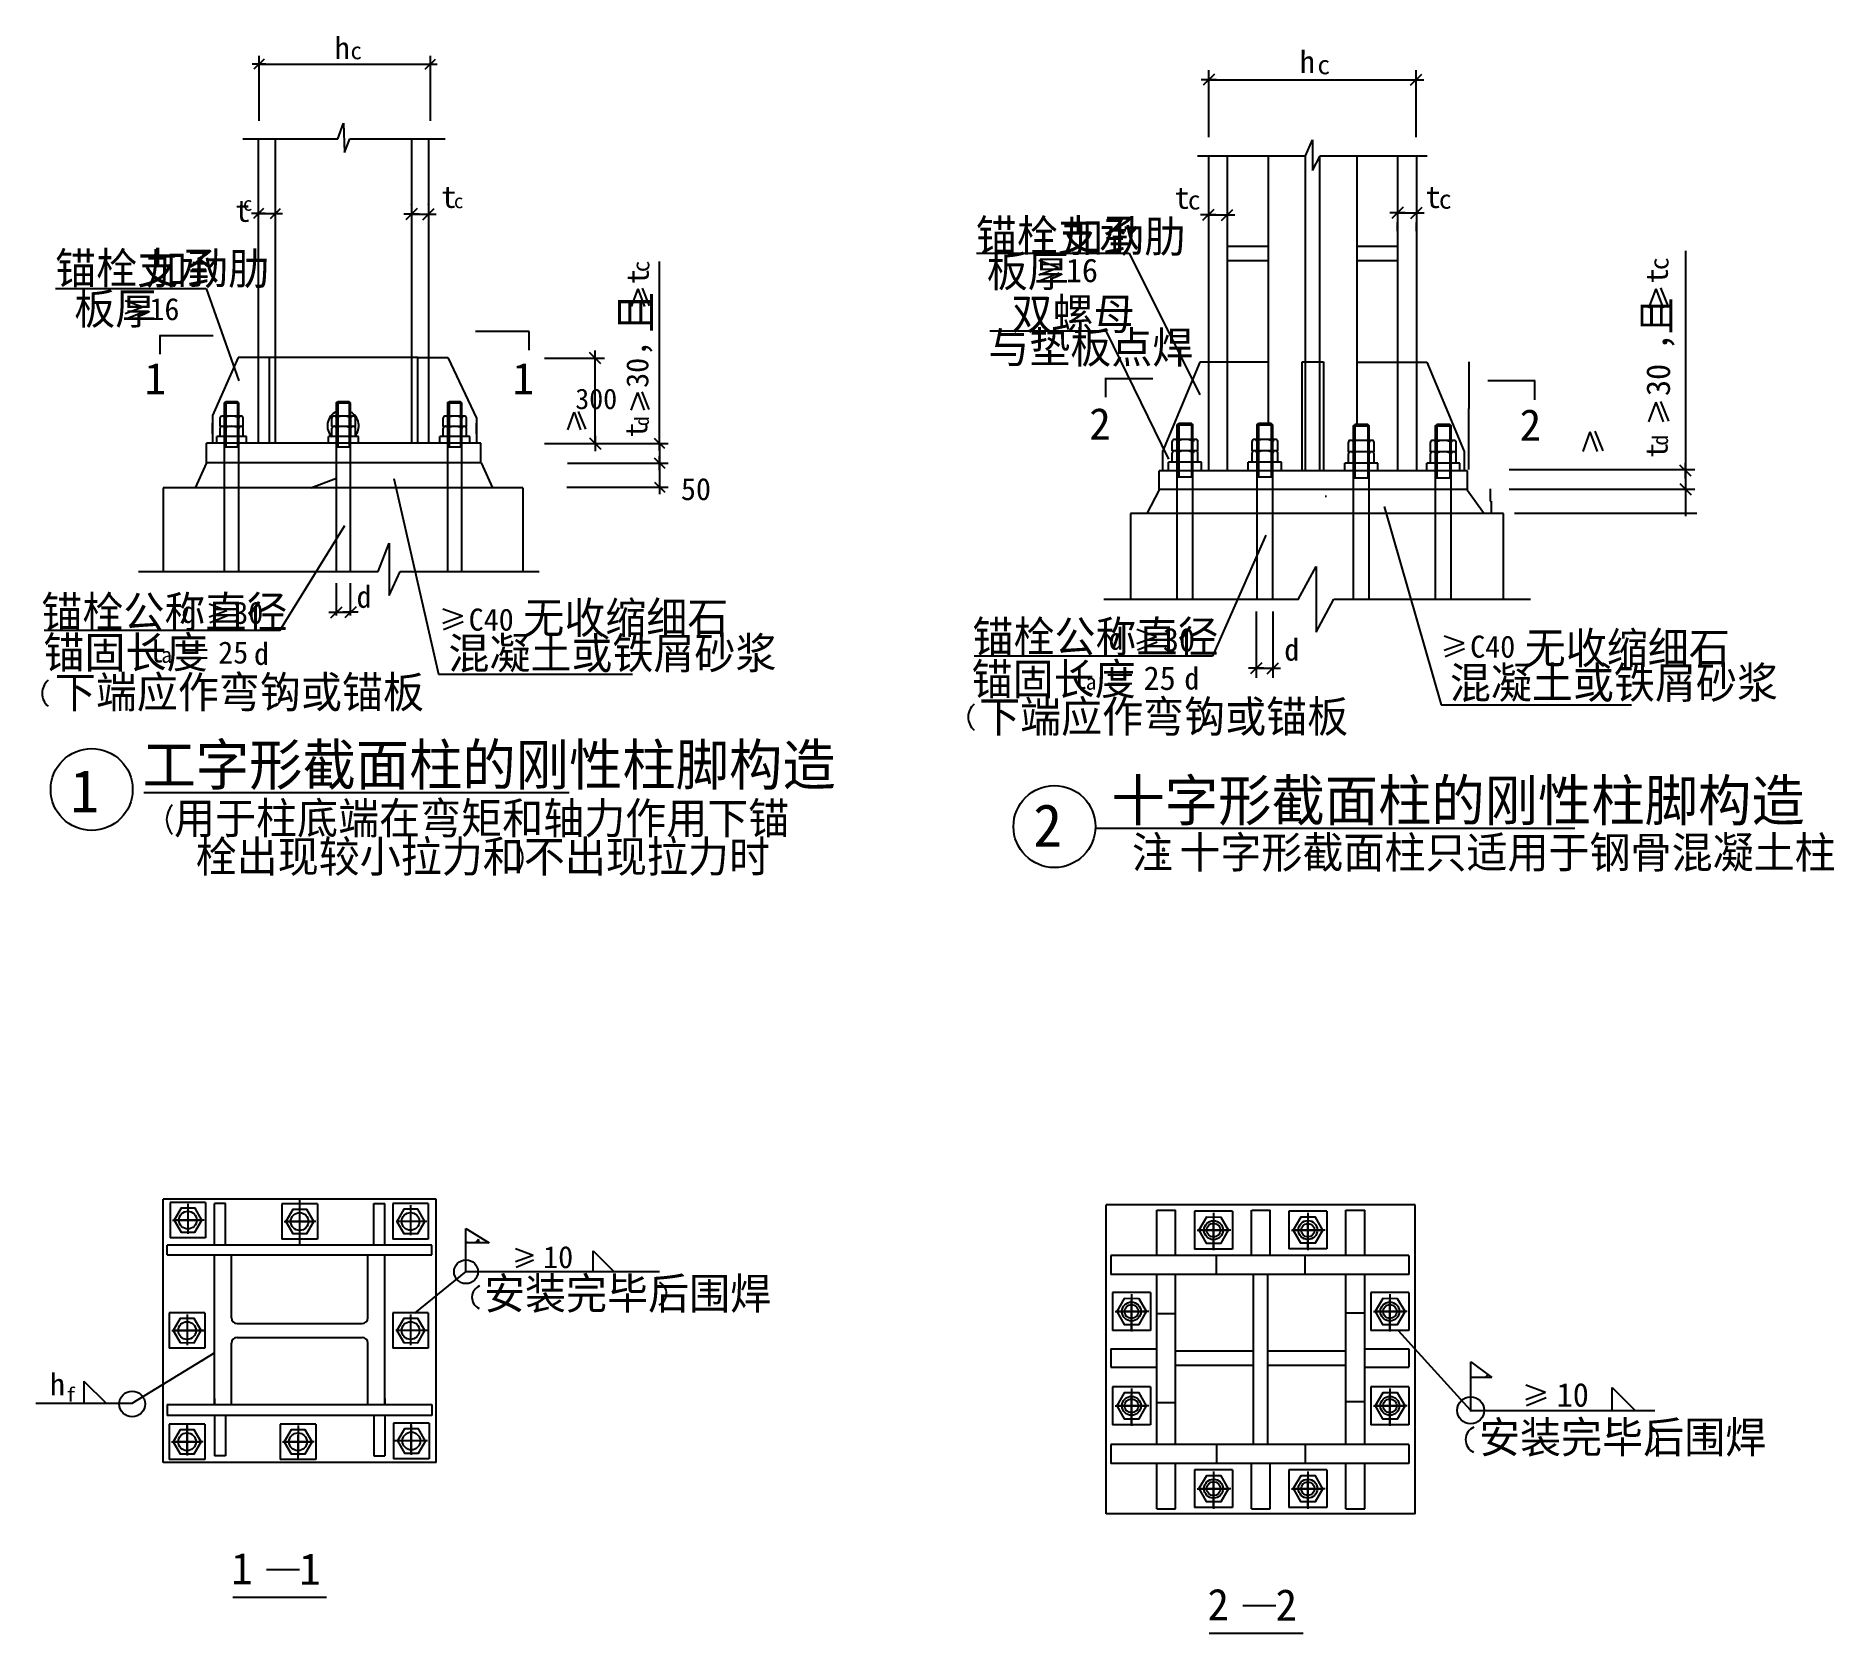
# Model space of a CAD drawing. Header units: metres. Extents: x 3296 to 8995, y 8336 to 13397.
import ezdxf

# ---------------------------------------------------------------- set-up
doc = ezdxf.new("R2010")
doc.units = ezdxf.units.M
for name, color, linetype in [('BOR', 3, 'Continuous'), ('FRAMING', 2, 'Continuous'), ('HIDDEN', 3, 'Continuous'), ('Z', 4, 'Continuous')]:
    doc.layers.add(name, color=color, linetype=linetype)
doc.dimstyles.get("Standard").update_dxf_attribs({"dimtxt": 2.5, "dimasz": 2.5, "dimexe": 1.25, "dimexo": 0.625, "dimtad": 1, "dimcen": 2.5, "dimazin": 3, "dimtfac": 1, "dimtmove": 0, "dimatfit": 3})

# ---------------------------------------------------------------- blocks, each defined once
blk = doc.blocks.new('CC')
blk.add_line((-24.24, 0), (24.24, 0))
at = {"layer": 'FRAMING', "color": 6}
blk.add_line((-17.83, -17.83), (17.83, 17.83), dxfattribs=at)
blk = doc.blocks.new('A$C5F1E099D')
at = {"color": 7}
for p, q in [((4.35, 47.3), (-0.01, 42.53)), ((-0.01, 42.53), (4.35, 37.75)), ((4.32, 9.55), (0.04, 4.78)), ((0.04, 4.78), (4.32, 0.01)), ((4.32, 9.55), (4.24, 9.55)), ((4.35, 47.3), (4.27, 47.3)), ((8.6, 4.78), (4.32, 9.55)), ((4.32, 0.01), (8.6, 4.78)), ((8.55, 42.53), (4.35, 47.3)), ((4.35, 37.75), (8.55, 42.53))]:
    blk.add_line(p, q, dxfattribs=at)
blk = doc.blocks.new('_CLOSEDFILLED')
at = {"color": 0, "linetype": 'BYBLOCK'}
blk.add_solid([(-1, 0), (0, 0), (-1, 0)], dxfattribs=at)
blk = doc.blocks.new('*D1')
for p, q in [((7837.54, 12364.38), (7837.54, 12216.74)), ((7837.29, 12216.74), (7837.04, 12216.74)), ((7837.54, 12023.65), (7837.54, 12216.74)), ((7837.54, 12216.74), (7837.54, 12216.74)), ((7837.79, 12216.74), (7838.04, 12216.74))]:
    blk.add_line(p, q)
at = {"layer": 'Defpoints'}
for p in [(7837.54, 12364.38), (7837.54, 12216.74), (7837.54, 12023.65)]:
    blk.add_point(p, dxfattribs=at)
at = {"xscale": 0.25, "yscale": 0.25}
blk.add_blockref('_CLOSEDFILLED', (7837.54, 12216.74), dxfattribs=at)
at = {"xscale": 0.25, "yscale": 0.25, "rotation": 180}
blk.add_blockref('_CLOSEDFILLED', (7837.54, 12216.74), dxfattribs=at)
at = {"insert": (7837.54, 12217.865), "char_height": 1, "attachment_point": 5}
blk.add_mtext('300', dxfattribs=at)
blk = doc.blocks.new('*D2')
for p, q in [((7904.97, 11962.47), (7904.97, 11923.46)), ((7905.22, 11923.46), (7905.915, 11923.46)), ((7907.915, 11923.46), (7908.61, 11923.46)), ((7908.86, 11884.45), (7908.86, 11923.46))]:
    blk.add_line(p, q)
at = {"layer": 'Defpoints'}
for p in [(7904.97, 11962.47), (7904.97, 11923.46), (7908.86, 11884.45)]:
    blk.add_point(p, dxfattribs=at)
at = {"xscale": 0.25, "yscale": 0.25, "rotation": 180}
blk.add_blockref('_CLOSEDFILLED', (7904.97, 11923.46), dxfattribs=at)
at = {"xscale": 0.25, "yscale": 0.25}
blk.add_blockref('_CLOSEDFILLED', (7908.86, 11923.46), dxfattribs=at)
at = {"insert": (7906.915, 11923.46), "char_height": 1, "attachment_point": 5}
blk.add_mtext('50', dxfattribs=at)

msp = doc.modelspace()

# ---------------------------------------------------------------- hatches: boundary and pattern name
h = msp.add_hatch()
h.set_pattern_fill('ANSI31', scale=20)
h.paths.add_polyline_path([(7843.43, 9146.05), (7910.6, 9146.05), (7843.43, 9196.34)])
at = {"layer": 'Z'}
h = msp.add_hatch(dxfattribs=at)
h.set_pattern_fill('AR-CONC', scale=22.5)
h.paths.add_polyline_path([(3893.85, 11964.94), (3893.85, 12044.84), (3836.83, 12044.84), (3801.03, 11964.94)])
h.paths.add_polyline_path([(4248.29, 11964.94), (4248.29, 12044.84), (3938.85, 12044.84), (3938.85, 11964.94)])
h.paths.add_polyline_path([(4601.04, 11964.94), (4601.04, 12044.84), (4293.29, 12044.84), (4293.29, 11964.94)])
h.paths.add_polyline_path([(4743.44, 11964.94), (4707.28, 12044.84), (4646.04, 12044.84), (4646.04, 11964.94)])
h = msp.add_hatch(dxfattribs=at)
h.set_pattern_fill('AR-CONC', scale=9)
h.paths.add_polyline_path([(3893.85, 11964.94), (3893.85, 12044.84), (3836.83, 12044.84), (3801.03, 11964.94)])
h.paths.add_polyline_path([(4248.29, 11964.94), (4248.29, 12044.84), (3938.85, 12044.84), (3938.85, 11964.94)])
h.paths.add_polyline_path([(4293.29, 12044.84), (4293.29, 11964.94), (4601.04, 11964.94), (4601.04, 12044.84)])
h.paths.add_polyline_path([(4646.04, 11964.94), (4743.44, 11964.94), (4707.28, 12044.84), (4646.04, 12044.84)])
h = msp.add_hatch(dxfattribs=at)
h.set_pattern_fill('AR-CONC', scale=10)
h.paths.add_polyline_path([(6913.14, 11884.45), (6913.14, 11959.79), (6856.77, 11959.79), (6817.2, 11884.45)])
h.paths.add_polyline_path([(6963.14, 11959.79), (6963.14, 11884.45), (7173.15, 11884.45), (7173.15, 11959.79)])
h.paths.add_polyline_path([(7471.63, 11884.45), (7471.63, 11959.79), (7223.15, 11959.79), (7223.15, 11884.45)])
h.paths.add_polyline_path([(7731.74, 11884.45), (7731.74, 11959.79), (7521.63, 11959.79), (7521.63, 11884.45)])
h.paths.add_polyline_path([(7885.51, 11884.45), (7831.55, 11959.79), (7781.74, 11959.79), (7781.74, 11884.45)])
h = msp.add_hatch(dxfattribs=at)
h.set_pattern_fill('AR-CONC', scale=25)
h.paths.add_polyline_path([(6963.14, 11959.79), (6963.14, 11884.45), (7173.15, 11884.45), (7173.15, 11959.79)])
h.paths.add_polyline_path([(7223.15, 11959.79), (7223.15, 11884.45), (7471.63, 11884.45), (7471.63, 11959.79)])
h.paths.add_polyline_path([(7731.74, 11884.45), (7731.74, 11959.79), (7521.63, 11959.79), (7521.63, 11884.45)])
h.paths.add_polyline_path([(7885.51, 11884.45), (7831.55, 11959.79), (7781.74, 11959.79), (7781.74, 11884.45)])
h.paths.add_polyline_path([(6913.14, 11884.45), (6913.14, 11959.79), (6856.77, 11959.79), (6817.2, 11884.45)])
h = msp.add_hatch(dxfattribs=at)
h.set_pattern_fill('AR-CONC', scale=0.9)
h.paths.add_polyline_path([(4732.68, 9573.49), (4658.48, 9618.75), (4658.48, 9573.49)])

# ---------------------------------------------------------------- linework, layer by layer
for p, q in [((4003.12, 13127.89), (4003.12, 13334.88)), ((4546.13, 13127.89), (4546.13, 13334.88)), ((4004.02, 13307.88), (4545.23, 13307.88)), ((7013.43, 13077.16), (7013.43, 13288.76)), ((7670.54, 13077.16), (7670.54, 13288.76)), ((7014.43, 13258.76), (7669.54, 13258.76)), ((4252.84, 13071.18), (4270.41, 13121.34)), ((4270.41, 13121.34), (4274.22, 13027.83)), ((3951.73, 13071.18), (4252.84, 13071.18)), ((4274.22, 13027.83), (4291.45, 13071.18)), ((4291.45, 13071.18), (4593.55, 13071.18)), ((7319.19, 13017.88), (7341.92, 13067.8)), ((7341.92, 13067.8), (7341.78, 12971.06)), ((6977.71, 13017.88), (7319.19, 13017.88)), ((7341.78, 12971.06), (7366.01, 13017.88)), ((7366.01, 13017.88), (7704.84, 13017.88)), ((4001.19, 12811.35), (4001.19, 12861.75)), ((4002.09, 12834.75), (4052.78, 12834.75)), ((4033.55, 12834.75), (4077.19, 12834.75)), ((4055.37, 12811.35), (4055.37, 12861.75)), ((4486.15, 12862.44), (4486.15, 12862.88)), ((4487.15, 12832.88), (4539.1, 12832.88)), ((4540.1, 12862.44), (4540.1, 12862.88)), ((7012.63, 12830.1), (7070.71, 12830.1)), ((7612.5, 12836.74), (7670.58, 12836.74)), ((7611.5, 12779.04), (7611.5, 12806.74)), ((7671.58, 12779.04), (7671.58, 12806.74)), ((6276.76, 12708.62), (6760.37, 12708.62)), ((6760.37, 12708.62), (6985.15, 12259.99)), ((8523.95, 12716.69), (8523.95, 11875.74)), ((5272.71, 12127.78), (5272.71, 12682.89)), ((6536.95, 12662.61), (6474.89, 12685.59)), ((6536.95, 12662.5), (6474.89, 12639.51)), ((3357.77, 12596.83), (3835.95, 12596.83)), ((3835.95, 12596.83), (3939.66, 12304.64)), ((5203.65, 12595.72), (5182.96, 12539.87)), ((5203.75, 12595.72), (5224.44, 12539.87)), ((5240.94, 12541.93), (5218.21, 12597.78)), ((6477.18, 12621.18), (6539.24, 12646.43)), ((8429.66, 12596.48), (8406.68, 12534.42)), ((8429.77, 12596.48), (8452.76, 12534.42)), ((8471.09, 12536.71), (8445.83, 12598.77)), ((3634.87, 12537.78), (3579.02, 12558.47)), ((3634.87, 12537.68), (3579.02, 12517)), ((3581.08, 12500.5), (3636.93, 12523.23)), ((6319.66, 12463.32), (6688.89, 12463.32)), ((6687.51, 12461.12), (6885.41, 12056.26)), ((4907.89, 12376.61), (5098.55, 12376.61)), ((5068.55, 12106.76), (5068.55, 12375.61)), ((5202.54, 12267.07), (5181.85, 12211.21)), ((5202.64, 12267.07), (5223.33, 12211.21)), ((5239.83, 12213.28), (5217.1, 12269.13)), ((5001.39, 12205.01), (4980.71, 12149.16)), ((5001.49, 12205.01), (5022.18, 12149.16)), ((5038.68, 12151.23), (5015.95, 12207.08)), ((8429.66, 12236.44), (8406.68, 12174.38)), ((8429.77, 12236.44), (8452.76, 12174.38)), ((8471.09, 12176.67), (8445.83, 12238.73)), ((8221.24, 12142.9), (8198.26, 12080.84)), ((8221.35, 12142.9), (8244.34, 12080.84)), ((8262.67, 12083.14), (8237.41, 12145.19)), ((4907.89, 12105.76), (5098.55, 12105.76)), ((4980.55, 12105.96), (5299.71, 12105.96)), ((5272.71, 12105.06), (5272.71, 12044.59)), ((4980.55, 12043.69), (5299.71, 12043.69)), ((5272.71, 12042.79), (5272.71, 11968.38)), ((4430.52, 11994.92), (4571.58, 11375.14)), ((4978.49, 11967.48), (5299.71, 11967.48)), ((7964.97, 12023.65), (8553.72, 12023.65)), ((8523.72, 12018.77), (8523.72, 11962.24)), ((7964.97, 11961.24), (8553.72, 11961.24)), ((7569.53, 11906.58), (7749.51, 11277.77)), ((8559.51, 11884.45), (7981.99, 11884.45)), ((4068.88, 11513.19), (4274.64, 11845.97)), ((7193.99, 11815.82), (7024.65, 11432.1)), ((4381, 11700.27), (4416.06, 11790.18)), ((4416.06, 11790.18), (4416.06, 11623.85)), ((3621.63, 11700.61), (4381.13, 11700.61)), ((4416.06, 11623.85), (4450.47, 11700.61)), ((4450.47, 11700.61), (4890.77, 11700.61)), ((7296.9, 11611.93), (7353.12, 11716.22)), ((7353.12, 11716.22), (7353.12, 11507.64)), ((4248.51, 11560.95), (4248.51, 11663.34)), ((4293.32, 11560.95), (4293.32, 11663.34)), ((3901.35, 11575.87), (3845.5, 11596.56)), ((3901.35, 11575.77), (3845.5, 11555.09)), ((4247.51, 11570.99), (4246.51, 11570.99)), ((4248.51, 11570.99), (4293.32, 11570.99)), ((4294.32, 11570.99), (4295.32, 11570.99)), ((4647.74, 11558.39), (4585.68, 11581.37)), ((6680.23, 11612.27), (7297.08, 11612.27)), ((7163.5, 11573.86), (7163.5, 11363.51)), ((7215.98, 11573.86), (7215.98, 11363.51)), ((7353.12, 11507.64), (7409.55, 11612.27)), ((7409.55, 11612.27), (8032.86, 11612.27)), ((4068.88, 11513.19), (3321.89, 11513.19)), ((3847.56, 11538.59), (3903.41, 11561.32)), ((4647.74, 11558.28), (4585.68, 11535.29)), ((4587.97, 11516.96), (4650.03, 11542.21)), ((6847.41, 11493.68), (6785.35, 11516.67)), ((6847.41, 11493.57), (6785.35, 11470.59)), ((6787.64, 11452.25), (6849.7, 11477.51)), ((7821.68, 11472.7), (7759.62, 11495.68)), ((7821.68, 11472.59), (7759.62, 11449.6)), ((7761.92, 11431.27), (7823.97, 11456.52)), ((3770.49, 11451.57), (3838.64, 11451.57)), ((3770.49, 11427.05), (3838.64, 11427.05)), ((7024.65, 11432.1), (6269.93, 11432.1)), ((4571.58, 11375.14), (5186.68, 11375.14)), ((6693.62, 11372.48), (6769.34, 11372.48)), ((6693.62, 11345.23), (6769.34, 11345.23)), ((7164.5, 11393.51), (7214.98, 11393.51)), ((7749.51, 11277.77), (8353.14, 11277.77)), ((3777.56, 9696.12), (3777.56, 9601.21)), ((3777.56, 9696.12), (3777.56, 9601.21)), ((4131.8, 9709.35), (4131.8, 9570.24)), ((4131.8, 9691.74), (4131.8, 9596.82)), ((4483.37, 9692.18), (4483.37, 9597.26)), ((3728.68, 9644.88), (3823.08, 9644.88)), ((3829.16, 9644.88), (3732.04, 9644.88)), ((4082.93, 9640.5), (4177.85, 9640.5)), ((4183.4, 9640.5), (4086.28, 9640.5)), ((4534.97, 9640.94), (4437.85, 9640.94)), ((7028.35, 9667.64), (7028.35, 9566.39)), ((7028.35, 9662.41), (7028.35, 9549.52)), ((7028.35, 9553.86), (7028.35, 9635.64)), ((7327.31, 9668.16), (7327.31, 9566.91)), ((7327.31, 9662.93), (7327.31, 9550.04)), ((7327.31, 9554.39), (7327.31, 9636.16)), ((4658.48, 9482.58), (4658.48, 9618.75)), ((4658.48, 9618.75), (4732.68, 9573.49)), ((6976.23, 9612.98), (7077.47, 9612.98)), ((6976.23, 9612.98), (7077.47, 9612.98)), ((7083.39, 9612.98), (6979.8, 9612.98)), ((7275.18, 9613.5), (7376.43, 9613.5)), ((7275.18, 9613.5), (7376.43, 9613.5)), ((7382.35, 9613.5), (7278.75, 9613.5)), ((4732.68, 9573.49), (4658.48, 9573.49)), ((4871.49, 9533.18), (4815.64, 9553.87)), ((4871.49, 9533.08), (4815.64, 9512.39)), ((4817.7, 9495.89), (4873.55, 9518.62)), ((5061.81, 9481.74), (5061.81, 9547.14)), ((5061.81, 9547.14), (5127.26, 9481.74)), ((4658.48, 9482.58), (4495.42, 9350.13)), ((4655.82, 9481.76), (5272.53, 9481.76)), ((6768.13, 9409.86), (6768.13, 9308.61)), ((6768.13, 9404.63), (6768.13, 9291.74)), ((7587.29, 9409.86), (7587.29, 9308.61)), ((7587.29, 9404.63), (7587.29, 9291.74)), ((3775.08, 9346.15), (3775.08, 9251.23)), ((4483.37, 9346.15), (4483.37, 9251.23)), ((6716, 9355.2), (6817.25, 9355.2)), ((6716, 9355.2), (6817.25, 9355.2)), ((6823.17, 9355.2), (6719.58, 9355.2)), ((6768.13, 9296.09), (6768.13, 9377.86)), ((7535.17, 9355.2), (7636.41, 9355.2)), ((7535.17, 9355.2), (7636.41, 9355.2)), ((7642.33, 9355.2), (7538.74, 9355.2)), ((7587.29, 9296.09), (7587.29, 9377.86)), ((3726.31, 9294.91), (3834.58, 9294.91)), ((3826.68, 9294.91), (3729.56, 9294.91)), ((3775.08, 9343.78), (3775.08, 9248.86)), ((4540.65, 9294.91), (4437.19, 9294.91)), ((4534.97, 9294.91), (4437.85, 9294.91)), ((4483.37, 9343.78), (4483.37, 9248.86)), ((7842.46, 9042.63), (7614.17, 9293.9)), ((3601.02, 9064.66), (3862.26, 9224.05)), ((7843.43, 9196.34), (7910.6, 9146.05)), ((7843.43, 9042.57), (7843.43, 9196.34)), ((3448.44, 9134.78), (3518.69, 9064.53)), ((3448.44, 9134.78), (3448.44, 9065.29)), ((7910.6, 9146.05), (7843.43, 9146.05)), ((8080.11, 9098.79), (8018.06, 9121.78)), ((3296.22, 9064.87), (3601.02, 9064.66)), ((6768.13, 9111.1), (6768.13, 9009.85)), ((6768.13, 9105.87), (6768.13, 8992.97)), ((6768.13, 8997.32), (6768.13, 9079.09)), ((7587.29, 9111.1), (7587.29, 9009.85)), ((7587.29, 9105.87), (7587.29, 8992.97)), ((7587.29, 8997.32), (7587.29, 9079.09)), ((8080.11, 9098.68), (8018.06, 9075.69)), ((8020.35, 9057.36), (8082.4, 9082.62)), ((8291.58, 9114.3), (8364.31, 9041.63)), ((8291.58, 9041.63), (8291.58, 9114.3)), ((6716, 9056.44), (6817.25, 9056.44)), ((6716, 9056.44), (6817.25, 9056.44)), ((6823.17, 9056.44), (6719.58, 9056.44)), ((7535.17, 9056.44), (7636.41, 9056.44)), ((7535.17, 9056.44), (7636.41, 9056.44)), ((7642.33, 9056.44), (7538.74, 9056.44)), ((7840.48, 9041.66), (8426.42, 9041.66)), ((3775.04, 8901.23), (3775.04, 8996.15)), ((3775.04, 8993.74), (3775.04, 8898.82)), ((4126.75, 8993.74), (4126.75, 8898.82)), ((4126.75, 8887.07), (4126.75, 8963.73)), ((4485.85, 8903.76), (4485.85, 8998.68)), ((4485.85, 8996.26), (4485.85, 8901.34)), ((3726.15, 8942.49), (3820.56, 8942.49)), ((3826.64, 8942.49), (3729.51, 8942.49)), ((4077.88, 8942.49), (4172.8, 8942.49)), ((4178.35, 8942.49), (4081.23, 8942.49)), ((4537.45, 8945.02), (4432.16, 8945.02)), ((4537.45, 8945.02), (4440.33, 8945.02)), ((7028.35, 8848.55), (7028.35, 8747.31)), ((7028.35, 8843.33), (7028.35, 8730.43)), ((7327.35, 8848.55), (7327.35, 8747.31)), ((7327.35, 8843.33), (7327.35, 8730.43)), ((6976.23, 8793.9), (7077.47, 8793.9)), ((6976.23, 8793.9), (7077.47, 8793.9)), ((7083.39, 8793.9), (6979.8, 8793.9)), ((7028.35, 8734.78), (7028.35, 8816.55)), ((7275.22, 8793.9), (7376.46, 8793.9)), ((7275.22, 8793.9), (7376.46, 8793.9)), ((7382.38, 8793.9), (7278.79, 8793.9)), ((7327.35, 8734.78), (7327.35, 8816.55))]:
    msp.add_line(p, q)
for centre, radius in [((4659.16, 9481.48), 37.79), ((3601.12, 9062.37), 40.73), ((7843.34, 9042.18), 42.84)]:
    msp.add_circle(centre, radius)
for centre, radius, start, end in [((4717.07, 9400.35), 39.25, 113.17, 244.93), ((5255.48, 9411.97), 39.25, 293.17, 64.93), ((7870.81, 8948.8), 43.61, 113.17, 244.93), ((8394.62, 8952.13), 43.61, 293.17, 64.93)]:
    msp.add_arc(centre, radius, start, end)
at = {"layer": 'BOR'}
for centre in [(3472.76, 11009.51), (6524.1, 10892.03)]:
    msp.add_circle(centre, 129.85, dxfattribs=at)
at = {"layer": 'FRAMING'}
for p, q in [((4001.27, 12107.11), (4001.15, 13072)), ((4055.41, 12378.43), (4055.33, 13072)), ((4487.06, 12378.43), (4486.97, 13072)), ((4541.27, 12107.11), (4541.15, 13072)), ((7012.97, 12019.79), (7012.97, 13017.88)), ((7072.97, 12019.79), (7072.97, 13017.88)), ((7202.42, 12169.01), (7202.42, 13017.88)), ((7483.78, 12166.04), (7483.78, 13017.88)), ((7612.13, 12019.79), (7612.13, 13017.88)), ((7672.13, 12019.79), (7672.13, 13017.88)), ((4039.32, 12818.7), (4071.42, 12850.8)), ((7073.2, 12731.67), (7202.38, 12731.67)), ((7483.78, 12731.67), (7612.13, 12731.67)), ((7073.2, 12686.28), (7202.38, 12686.28)), ((7483.78, 12686.28), (7612.13, 12686.28)), ((3687.63, 12448.62), (3857.78, 12448.62)), ((3689.29, 12448.37), (3689.29, 12388.65)), ((4859.77, 12461.26), (4689.62, 12461.26)), ((4858.11, 12461.01), (4858.11, 12401.29)), ((3937.43, 12378.35), (3855.3, 12194.89)), ((4002.08, 12378.35), (3937.43, 12378.35)), ((4506.83, 12378.35), (4002.08, 12378.35)), ((4036.89, 12107.51), (4036.89, 12378.35)), ((4506.83, 12378.35), (4539.15, 12378.35)), ((4506.83, 12107.51), (4506.83, 12378.35)), ((4539.15, 12378.35), (4601.32, 12378.35)), ((4601.32, 12378.35), (4692.29, 12186.7)), ((6683.78, 12312.38), (6835.43, 12312.38)), ((6685.43, 12312.13), (6685.43, 12252.41)), ((6984.74, 12363.22), (6866, 12080.64)), ((7205.03, 12363.22), (6984.74, 12363.22)), ((7307.63, 12364.55), (7307.63, 12019.79)), ((7309.51, 12364.55), (7377.03, 12364.55)), ((7377.03, 12364.55), (7377.03, 12019.79)), ((7483.78, 12363.22), (7704.07, 12363.22)), ((7704.07, 12363.22), (7822.81, 12080.64)), ((8047.36, 12304.32), (7897.58, 12304.32)), ((8045.7, 12304.07), (8045.7, 12244.35)), ((3893.57, 12234.46), (3898.08, 12237.96)), ((3893.57, 12234.46), (3938.92, 12234.46)), ((3893.85, 12192.79), (3893.85, 12234.9)), ((3934.55, 12237.96), (3898.08, 12237.96)), ((3938.92, 12234.46), (3934.55, 12237.96)), ((3938.85, 12192.79), (3938.85, 12234.9)), ((4248.02, 12234.46), (4252.53, 12237.96)), ((4248.02, 12234.46), (4293.37, 12234.46)), ((4248.29, 12192.79), (4248.29, 12234.9)), ((4289, 12237.96), (4252.53, 12237.96)), ((4293.37, 12234.46), (4289, 12237.96)), ((4293.29, 12192.79), (4293.29, 12234.9)), ((4601.01, 12234.46), (4605.51, 12237.96)), ((4601.01, 12234.46), (4646.36, 12234.46)), ((4601.28, 12192.79), (4601.28, 12234.9)), ((4641.98, 12237.96), (4605.51, 12237.96)), ((4646.36, 12234.46), (4641.98, 12237.96)), ((4646.28, 12192.79), (4646.28, 12234.9)), ((3855.3, 12194.89), (3855.3, 12107.11)), ((3855.3, 12137.04), (3855.3, 12170.11)), ((3879.59, 12160.19), (3879.59, 12187.19)), ((3952.9, 12160.19), (3879.59, 12160.19)), ((3879.59, 12127.81), (3879.59, 12154.81)), ((3947.5, 12192.59), (3884.99, 12192.59)), ((3947.5, 12160.21), (3884.99, 12160.21)), ((3952.9, 12160.19), (3952.9, 12187.19)), ((3952.9, 12127.81), (3952.9, 12154.81)), ((4234.04, 12160.19), (4234.04, 12187.19)), ((4309.3, 12160.19), (4234.04, 12160.19)), ((4234.04, 12127.81), (4234.04, 12154.81)), ((4303.9, 12192.59), (4239.44, 12192.59)), ((4303.9, 12160.21), (4239.44, 12160.21)), ((4248.29, 12192.79), (4248.29, 12128.31)), ((4293.29, 12192.79), (4293.29, 12128.31)), ((4309.3, 12160.19), (4309.3, 12187.19)), ((4309.3, 12127.81), (4309.3, 12154.81)), ((4587.03, 12160.19), (4587.03, 12187.19)), ((4660.34, 12160.19), (4587.03, 12160.19)), ((4587.03, 12127.81), (4587.03, 12154.81)), ((4654.94, 12192.59), (4592.43, 12192.59)), ((4654.94, 12160.21), (4592.43, 12160.21)), ((4660.34, 12160.19), (4660.34, 12187.19)), ((4660.34, 12127.81), (4660.34, 12154.81)), ((4692.29, 12186.7), (4692.29, 12107.11)), ((4692.29, 12137.04), (4692.29, 12170.11)), ((7165.77, 12165.12), (7170.78, 12169.01)), ((7165.77, 12165.12), (7216.16, 12165.12)), ((7166.08, 12118.82), (7166.08, 12165.61)), ((7211.3, 12169.01), (7170.78, 12169.01)), ((7216.16, 12165.12), (7211.3, 12169.01)), ((7216.08, 12118.82), (7216.08, 12165.61)), ((7471.32, 12162.15), (7476.33, 12166.04)), ((7471.32, 12162.15), (7521.71, 12162.15)), ((7471.63, 12115.86), (7471.63, 12162.64)), ((7516.85, 12166.04), (7476.33, 12166.04)), ((7521.71, 12162.15), (7516.85, 12166.04)), ((7521.63, 12115.86), (7521.63, 12162.64)), ((4705.79, 12107.11), (3836.83, 12107.11)), ((3836.83, 12044.84), (3836.83, 12107.11)), ((3868.95, 12107.11), (3868.95, 12128.22)), ((3963.55, 12128.22), (3868.95, 12128.22)), ((3963.55, 12107.11), (3963.55, 12128.22)), ((4223.39, 12107.11), (4223.39, 12128.22)), ((4318, 12128.22), (4223.39, 12128.22)), ((4318, 12107.11), (4318, 12128.22)), ((4576.38, 12107.11), (4576.38, 12128.22)), ((4670.99, 12128.22), (4576.38, 12128.22)), ((4670.99, 12107.11), (4670.99, 12128.22)), ((4705.79, 12044.84), (4705.79, 12107.11)), ((7150.24, 12082.59), (7150.24, 12112.59)), ((7231.69, 12082.59), (7150.24, 12082.59)), ((7225.69, 12118.59), (7156.24, 12118.59)), ((7225.69, 12082.61), (7156.24, 12082.61)), ((7231.69, 12082.59), (7231.69, 12112.59)), ((7455.79, 12079.62), (7455.79, 12109.62)), ((7531.25, 12115.62), (7461.79, 12115.62)), ((7537.25, 12079.62), (7537.25, 12109.62)), ((3836.83, 12044.84), (3801.03, 11964.94)), ((4705.79, 12044.84), (3836.83, 12044.84)), ((4707.16, 12045.08), (4743.44, 11964.94)), ((6866, 12080.64), (6866, 12019.61)), ((7138.41, 12022.75), (7138.41, 12047.08)), ((7243.53, 12047.08), (7138.41, 12047.08)), ((7150.24, 12046.61), (7150.24, 12076.61)), ((7231.69, 12046.61), (7231.69, 12076.61)), ((7243.53, 12022.75), (7243.53, 12047.08)), ((7549.08, 12044.11), (7443.96, 12044.11)), ((7443.96, 12019.79), (7443.96, 12044.11)), ((7537.25, 12079.62), (7455.79, 12079.62)), ((7455.79, 12043.65), (7455.79, 12073.65)), ((7531.25, 12079.65), (7461.79, 12079.65)), ((7537.25, 12043.65), (7537.25, 12073.65)), ((7549.08, 12019.79), (7549.08, 12044.11)), ((7822.81, 12080.64), (7822.81, 12019.61)), ((6856.42, 11959.79), (6856.42, 12019.79)), ((7731.94, 12019.79), (6856.42, 12019.79)), ((7832.85, 12019.79), (7731.94, 12019.79)), ((7832.85, 11959.79), (7832.85, 12019.79)), ((6856.25, 11958.81), (6817.2, 11884.45)), ((7832.85, 11959.79), (6856.42, 11959.79)), ((7832.26, 11958.81), (7885.51, 11884.45)), ((3637.87, 10999.83), (4986.48, 10999.83)), ((6653.84, 10886.62), (8173.82, 10886.62)), ((3699.01, 8876.68), (3699.01, 9711.22)), ((4564.74, 9711.22), (3699.01, 9711.22)), ((3833.81, 9701.13), (3721.31, 9701.13)), ((3721.31, 9701.13), (3721.31, 9588.63)), ((3833.81, 9701.13), (3833.81, 9588.63)), ((3897.23, 9697.72), (3861.88, 9697.72)), ((3861.88, 9565.3), (3861.88, 9697.72)), ((3897.23, 9565.3), (3897.23, 9697.72)), ((4188.05, 9696.75), (4075.55, 9696.75)), ((4075.55, 9696.75), (4075.55, 9584.25)), ((4188.05, 9696.75), (4188.05, 9584.25)), ((4366.52, 9565.3), (4366.52, 9697.69)), ((4366.52, 9697.69), (4401.88, 9697.69)), ((4401.88, 9565.3), (4401.88, 9697.69)), ((4539.62, 9697.19), (4427.12, 9697.19)), ((4427.12, 9697.19), (4427.12, 9584.69)), ((4539.62, 9697.19), (4539.62, 9584.69)), ((4564.74, 8876.68), (4564.74, 9711.22)), ((6688.13, 8713.9), (6688.13, 9692.98)), ((7667.29, 9692.98), (6688.13, 9692.98)), ((7667.29, 8713.9), (7667.29, 9692.98)), ((6848.13, 9676.72), (6908.13, 9676.72)), ((6848.13, 9532.98), (6848.13, 9676.72)), ((6908.13, 9532.98), (6908.13, 9676.72)), ((7088.35, 9672.98), (6968.35, 9672.98)), ((6968.35, 9672.98), (6968.35, 9552.98)), ((7028.35, 9573.91), (7028.35, 9644.39)), ((7088.35, 9672.98), (7088.35, 9552.98)), ((7148.58, 9676.72), (7148.58, 9676.72)), ((7148.58, 9532.98), (7148.58, 9676.72)), ((7149.77, 9676.72), (7207.4, 9676.72)), ((7207.4, 9532.98), (7207.4, 9676.72)), ((7387.31, 9673.5), (7267.31, 9673.5)), ((7267.31, 9673.5), (7267.31, 9553.5)), ((7327.35, 9577.26), (7327.35, 9643.58)), ((7387.31, 9673.5), (7387.31, 9553.5)), ((7447.29, 9676.72), (7507.29, 9676.72)), ((7447.29, 9532.98), (7447.29, 9676.72)), ((7507.29, 9532.98), (7507.29, 9676.72)), ((3833.81, 9588.63), (3721.31, 9588.63)), ((4188.05, 9584.25), (4075.55, 9584.25)), ((4539.62, 9584.69), (4427.12, 9584.69)), ((7060.28, 9612.98), (6997.6, 9612.98)), ((7359.24, 9612.98), (7295.57, 9612.98)), ((4551.24, 9565.3), (3712.51, 9565.3)), ((3712.51, 9535.26), (3712.51, 9565.3)), ((3712.51, 9535.26), (4551.24, 9535.26)), ((3861.88, 9060.67), (3861.88, 9535.26)), ((3861.88, 9511.3), (3861.88, 9535.26)), ((3915.88, 9335.24), (3915.88, 9535.26)), ((4347.88, 9335.24), (4347.88, 9535.26)), ((4401.88, 9297.55), (4401.88, 9535.26)), ((4401.88, 9511.3), (4401.88, 9535.26)), ((4551.24, 9535.26), (4551.24, 9565.3)), ((7646.84, 9532.98), (6703.18, 9532.98)), ((6703.18, 9532.98), (6703.18, 9472.98)), ((7088.35, 9552.98), (6968.35, 9552.98)), ((7037.58, 9472.98), (7037.58, 9532.98)), ((7387.31, 9553.5), (7267.31, 9553.5)), ((7318.94, 9472.98), (7318.94, 9532.98)), ((7646.84, 9532.98), (7646.84, 9472.98)), ((7177.12, 9472.98), (6703.18, 9472.98)), ((6848.13, 8933.9), (6848.13, 9472.98)), ((6908.13, 9208.23), (6908.13, 9472.98)), ((7155.1, 8933.9), (7155.1, 9472.98)), ((7646.84, 9472.98), (7177.12, 9472.98)), ((7200.77, 8933.9), (7200.77, 9472.98)), ((7447.29, 9211.58), (7447.29, 9472.98)), ((7507.29, 8933.9), (7507.29, 9472.98)), ((6828.13, 9415.2), (6708.13, 9415.2)), ((6708.13, 9415.2), (6708.13, 9295.2)), ((6828.13, 9415.2), (6828.13, 9295.2)), ((7647.29, 9415.2), (7527.29, 9415.2)), ((7527.29, 9415.2), (7527.29, 9295.2)), ((7647.29, 9415.2), (7647.29, 9295.2)), ((3831.33, 9351.16), (3718.83, 9351.16)), ((3718.83, 9351.16), (3718.83, 9238.66)), ((3831.33, 9351.16), (3831.33, 9238.66)), ((4539.62, 9351.16), (4427.12, 9351.16)), ((4427.12, 9351.16), (4427.12, 9238.66)), ((4539.62, 9351.16), (4539.62, 9238.66)), ((6804.52, 9355.2), (6731.75, 9355.2)), ((6768.13, 9318.82), (6768.13, 9391.59)), ((6908.13, 9347.77), (6848.13, 9347.77)), ((7447.29, 9351.12), (7507.29, 9351.12)), ((7623.68, 9355.2), (7550.91, 9355.2)), ((7587.29, 9318.82), (7587.29, 9391.59)), ((3933.88, 9317.24), (4329.88, 9317.24)), ((4401.88, 9060.67), (4401.88, 9297.55)), ((6828.13, 9295.2), (6708.13, 9295.2)), ((7647.29, 9295.2), (7527.29, 9295.2)), ((3831.33, 9238.66), (3718.83, 9238.66)), ((3915.88, 9060.67), (3915.88, 9255.37)), ((3933.88, 9273.37), (4329.88, 9273.37)), ((4347.88, 9060.67), (4347.88, 9255.37)), ((4539.62, 9238.66), (4427.12, 9238.66)), ((6703.18, 9237.42), (6703.18, 9178.98)), ((6703.18, 9237.42), (6848.13, 9237.42)), ((7507.29, 9237.48), (7646.84, 9237.48)), ((7646.84, 9237.48), (7646.84, 9179.04)), ((6703.18, 9178.98), (6848.13, 9178.98)), ((6908.13, 9230.8), (7155.1, 9230.8)), ((6908.13, 8933.9), (6908.13, 9208.23)), ((6908.13, 9185.67), (7155.1, 9185.67)), ((7200.77, 9230.8), (7447.29, 9230.8)), ((7200.77, 9185.67), (7447.29, 9185.67)), ((7447.29, 8933.9), (7447.29, 9211.58)), ((7507.29, 9179.04), (7646.84, 9179.04)), ((3861.88, 9079.3), (3861.88, 9060.67)), ((4401.88, 9079.3), (4401.88, 9060.67)), ((6828.13, 9116.44), (6708.13, 9116.44)), ((6708.13, 9116.44), (6708.13, 8996.44)), ((6768.13, 9020.05), (6768.13, 9092.82)), ((6828.13, 9116.44), (6828.13, 8996.44)), ((6908.13, 9066.41), (6848.13, 9066.41)), ((7447.29, 9069.76), (7507.29, 9069.76)), ((7647.29, 9116.44), (7527.29, 9116.44)), ((7527.29, 9116.44), (7527.29, 8996.44)), ((7587.29, 9020.05), (7587.29, 9092.82)), ((7647.29, 9116.44), (7647.29, 8996.44)), ((3712.51, 9060.67), (3712.51, 9025.3)), ((3712.51, 9060.67), (4551.24, 9060.67)), ((4551.24, 9025.3), (3712.51, 9025.3)), ((3861.88, 9025.3), (3861.88, 8898.17)), ((3897.23, 9025.3), (3897.23, 8898.17)), ((4366.52, 9025.3), (4366.52, 8898.17)), ((4401.88, 9025.3), (4401.88, 8898.17)), ((4551.24, 9060.67), (4551.24, 9025.3)), ((6804.52, 9056.44), (6731.75, 9056.44)), ((7623.68, 9056.44), (7550.91, 9056.44)), ((3831.29, 8998.74), (3718.79, 8998.74)), ((3718.79, 8998.74), (3718.79, 8886.24)), ((3831.29, 8998.74), (3831.29, 8886.24)), ((4183, 8998.74), (4070.5, 8998.74)), ((4070.5, 8998.74), (4070.5, 8886.24)), ((4183, 8998.74), (4183, 8886.24)), ((4542.1, 9001.27), (4429.6, 9001.27)), ((4429.6, 9001.27), (4429.6, 8888.77)), ((4542.1, 9001.27), (4542.1, 8888.77)), ((6828.13, 8996.44), (6708.13, 8996.44)), ((7647.29, 8996.44), (7527.29, 8996.44)), ((3897.23, 8898.17), (3861.88, 8898.17)), ((4366.52, 8898.17), (4401.88, 8898.17)), ((7177.12, 8933.9), (6703.18, 8933.9)), ((6703.18, 8933.9), (6703.18, 8873.9)), ((7037.58, 8933.9), (7037.58, 8873.9)), ((7646.84, 8933.9), (7177.12, 8933.9)), ((7318.94, 8933.9), (7318.94, 8873.9)), ((7646.84, 8933.9), (7646.84, 8873.9)), ((4564.74, 8876.68), (3699.01, 8876.68)), ((3831.29, 8886.24), (3718.79, 8886.24)), ((4183, 8886.24), (4070.5, 8886.24)), ((4542.1, 8888.77), (4429.6, 8888.77)), ((7646.84, 8873.9), (6703.18, 8873.9)), ((6848.13, 8730.48), (6848.13, 8873.9)), ((6908.13, 8730.48), (6908.13, 8873.9)), ((6968.35, 8853.9), (6968.35, 8733.9)), ((7088.35, 8853.9), (6968.35, 8853.9)), ((7088.35, 8853.9), (7088.35, 8733.9)), ((7148.38, 8730.48), (7148.38, 8873.9)), ((7207.49, 8730.48), (7207.49, 8873.9)), ((7387.35, 8853.9), (7267.35, 8853.9)), ((7267.35, 8853.9), (7267.35, 8733.9)), ((7387.35, 8853.9), (7387.35, 8733.9)), ((7447.29, 8730.48), (7447.29, 8873.9)), ((7507.29, 8730.48), (7507.29, 8873.9)), ((7060.28, 8793.9), (6997.6, 8793.9)), ((7028.35, 8754.83), (7028.35, 8825.3)), ((7359.24, 8793.9), (7295.57, 8793.9)), ((7327.35, 8758.17), (7327.35, 8824.5)), ((6848.13, 8730.48), (6908.13, 8730.48)), ((7088.35, 8733.9), (6968.35, 8733.9)), ((7148.38, 8730.48), (7207.49, 8730.48)), ((7387.35, 8733.9), (7267.35, 8733.9)), ((7447.29, 8730.48), (7507.29, 8730.48)), ((7667.29, 8713.9), (6688.13, 8713.9)), ((3920.61, 8450.19), (4217.14, 8450.19)), ((7019.38, 8336.48), (7311.84, 8336.48))]:
    msp.add_line(p, q, dxfattribs=at)
for points in [[(3733.93, 9644.96), (3755.94, 9606.63), (3800.14, 9606.53), (3822.33, 9644.75), (3800.32, 9683.08), (3756.12, 9683.18)], [(4088.18, 9640.57), (4110.19, 9602.24), (4154.38, 9602.14), (4176.57, 9640.36), (4154.56, 9678.69), (4110.36, 9678.8)], [(4439.74, 9641.02), (4461.75, 9602.69), (4505.95, 9602.58), (4528.14, 9640.81), (4506.13, 9679.14), (4461.93, 9679.24)], [(6981.82, 9613.06), (7005.3, 9572.18), (7052.44, 9572.07), (7076.11, 9612.84), (7052.63, 9653.73), (7005.49, 9653.84)], [(7280.77, 9613.58), (7304.25, 9572.7), (7351.4, 9572.59), (7375.06, 9613.36), (7351.59, 9654.25), (7304.44, 9654.36)], [(6721.6, 9355.28), (6745.07, 9314.4), (6792.22, 9314.29), (6815.89, 9355.06), (6792.41, 9395.95), (6745.26, 9396.06)], [(7540.76, 9355.28), (7564.24, 9314.4), (7611.38, 9314.29), (7635.05, 9355.06), (7611.57, 9395.95), (7564.43, 9396.06)], [(3731.46, 9294.98), (3753.47, 9256.65), (3797.67, 9256.55), (3819.85, 9294.78), (3797.84, 9333.11), (3753.64, 9333.21)], [(4439.74, 9294.98), (4461.75, 9256.65), (4505.95, 9256.55), (4528.14, 9294.78), (4506.13, 9333.11), (4461.93, 9333.21)], [(6721.6, 9056.52), (6745.07, 9015.63), (6792.22, 9015.52), (6815.89, 9056.3), (6792.41, 9097.18), (6745.26, 9097.29)], [(7540.76, 9056.52), (7564.24, 9015.63), (7611.38, 9015.52), (7635.05, 9056.3), (7611.57, 9097.18), (7564.43, 9097.29)], [(3731.41, 8942.57), (3753.42, 8904.24), (3797.62, 8904.14), (3819.81, 8942.36), (3797.8, 8980.69), (3753.6, 8980.8)], [(4083.13, 8942.57), (4105.14, 8904.24), (4149.34, 8904.14), (4171.52, 8942.36), (4149.51, 8980.69), (4105.31, 8980.8)], [(4442.22, 8945.1), (4464.23, 8906.77), (4508.43, 8906.66), (4530.62, 8944.89), (4508.61, 8983.22), (4464.41, 8983.32)], [(6981.82, 8793.98), (7005.3, 8753.09), (7052.44, 8752.98), (7076.11, 8793.76), (7052.63, 8834.64), (7005.49, 8834.75)], [(7280.81, 8793.98), (7304.29, 8753.09), (7351.43, 8752.98), (7375.1, 8793.76), (7351.62, 8834.64), (7304.48, 8834.75)]]:
    msp.add_lwpolyline(points, close=True, dxfattribs=at)
for centre, radius in [((3777.56, 9644.88), 28.12), ((4131.8, 9640.5), 28.12), ((4483.37, 9640.94), 28.12), ((7028.35, 9612.98), 30), ((7028.35, 9612.98), 21.94), ((7327.31, 9613.5), 30), ((7327.35, 9612.98), 21.26), ((6768.13, 9355.2), 30), ((6768.13, 9355.2), 21.85), ((7587.29, 9355.2), 30), ((7587.29, 9355.2), 21.85), ((3775.08, 9294.91), 28.12), ((4483.37, 9294.91), 28.12), ((6768.13, 9056.44), 30), ((6768.13, 9056.44), 21.85), ((7587.29, 9056.44), 30), ((7587.29, 9056.44), 21.85), ((3775.04, 8942.49), 28.12), ((4126.75, 8942.49), 28.12), ((4485.85, 8945.02), 28.12), ((7028.35, 8793.9), 30), ((7028.35, 8793.9), 21.94), ((7327.35, 8793.9), 30), ((7327.35, 8793.9), 21.26)]:
    msp.add_circle(centre, radius, dxfattribs=at)
for centre, radius, start, end in [((4269.57, 12161.85), 49.82, 115.34, 224.43), ((4269.57, 12161.85), 49.82, 319.23, 61.63), ((3884.99, 12187.19), 5.4, 90, 180), ((3884.99, 12154.81), 5.4, 90, 180), ((3886.54, 12184.88), 7.88, 25.52, 150.4), ((3886.54, 12152.5), 7.88, 25.52, 150.4), ((3915.79, 12141.14), 51.63, 63.35, 115.39), ((3915.79, 12108.76), 51.63, 63.35, 115.39), ((3946, 12185.48), 7.28, 18.39, 165.69), ((3946, 12153.1), 7.28, 18.39, 165.69), ((3947.5, 12187.19), 5.4, 0, 90), ((3947.5, 12154.81), 5.4, 0, 90), ((4239.44, 12187.19), 5.4, 90, 180), ((4239.44, 12154.81), 5.4, 90, 180), ((4240.99, 12184.88), 7.88, 25.52, 150.4), ((4240.99, 12152.5), 7.88, 25.52, 150.4), ((4269.15, 12108.27), 52.02, 62.47, 113.55), ((4269.56, 12133.55), 59.05, 66.01, 111.03), ((4301.46, 12184.09), 8.67, 25.17, 158.42), ((4301.46, 12151.71), 8.67, 25.17, 158.42), ((4303.9, 12187.19), 5.4, 0, 90), ((4303.9, 12154.81), 5.4, 0, 90), ((4592.43, 12187.19), 5.4, 90, 180), ((4592.43, 12154.81), 5.4, 90, 180), ((4593.97, 12184.88), 7.88, 25.52, 150.4), ((4593.97, 12152.5), 7.88, 25.52, 150.4), ((4623.22, 12141.14), 51.63, 63.35, 115.39), ((4623.22, 12108.76), 51.63, 63.35, 115.39), ((4653.43, 12185.48), 7.28, 18.39, 165.69), ((4653.43, 12153.1), 7.28, 18.39, 165.69), ((4654.94, 12187.19), 5.4, 0, 90), ((4654.94, 12154.81), 5.4, 0, 90), ((7156.24, 12112.59), 6, 90, 180), ((7156.24, 12076.61), 6, 90, 180), ((7157.96, 12110.04), 8.75, 25.52, 150.4), ((7157.96, 12074.06), 8.75, 25.52, 150.4), ((7190.07, 12059.92), 59.18, 64.13, 114.17), ((7190.07, 12023.62), 59.18, 64.13, 114.17), ((7224.02, 12110.7), 8.09, 18.39, 165.69), ((7224.02, 12074.72), 8.09, 18.39, 165.69), ((7225.69, 12112.59), 6, 0, 90), ((7225.69, 12076.61), 6, 0, 90), ((7461.79, 12109.62), 6, 90, 180), ((7463.51, 12107.07), 8.75, 25.52, 150.4), ((7529.57, 12107.73), 8.09, 18.39, 165.69), ((7531.25, 12109.62), 6, 0, 90), ((7461.79, 12073.65), 6, 90, 180), ((7463.51, 12071.09), 8.75, 25.52, 150.4), ((7529.57, 12071.76), 8.09, 18.39, 165.69), ((7531.25, 12073.65), 6, 0, 90), ((3933.88, 9335.24), 18, 180, 270), ((4329.88, 9335.24), 18, 270, 0), ((3933.88, 9255.37), 18, 90, 180), ((4329.88, 9255.37), 18, 0, 90)]:
    msp.add_arc(centre, radius, start, end, dxfattribs=at)
at = {"layer": 'HIDDEN'}
for p, q in [((7319.94, 12019.79), (7319.94, 13017.88)), ((7365.61, 12019.79), (7365.61, 13017.88)), ((4055.45, 12107.11), (4055.41, 12378.35)), ((4487.09, 12107.11), (4487.06, 12378.35)), ((3898.08, 12234.9), (3898.08, 12094.93)), ((3934.55, 12234.9), (3934.55, 12094.93)), ((4252.52, 12234.9), (4252.52, 12094.93)), ((4289, 12234.9), (4289, 12094.93)), ((4605.51, 12234.9), (4605.51, 12094.93)), ((4641.99, 12234.9), (4641.99, 12094.93)), ((3893.85, 12044.84), (3893.85, 12192.79)), ((3938.85, 12044.84), (3938.85, 12192.79)), ((4248.29, 12044.84), (4248.29, 12192.79)), ((4293.29, 12044.84), (4293.29, 12192.79)), ((4601.28, 12044.84), (4601.28, 12192.79)), ((4646.28, 12044.84), (4646.28, 12192.79)), ((6912.84, 12165.12), (6917.85, 12169.01)), ((6912.84, 12165.12), (6963.23, 12165.12)), ((6913.14, 12118.82), (6913.14, 12165.61)), ((6917.84, 12165.61), (6917.84, 12000.14)), ((6958.37, 12169.01), (6917.85, 12169.01)), ((6963.23, 12165.12), (6958.37, 12169.01)), ((6958.37, 12165.61), (6958.37, 12000.14)), ((6963.14, 12118.82), (6963.14, 12165.61)), ((7170.78, 12165.61), (7170.78, 12000.14)), ((7211.3, 12165.61), (7211.3, 12000.14)), ((7476.33, 12162.64), (7476.33, 11997.17)), ((7516.86, 12162.64), (7516.86, 11997.17)), ((7731.43, 12162.15), (7736.44, 12166.04)), ((7731.43, 12162.15), (7781.82, 12162.15)), ((7731.74, 12115.86), (7731.74, 12162.64)), ((7776.96, 12166.04), (7736.44, 12166.04)), ((7736.44, 12162.64), (7736.44, 11997.17)), ((7781.82, 12162.15), (7776.96, 12166.04)), ((7776.97, 12162.64), (7776.97, 11997.17)), ((7781.74, 12115.86), (7781.74, 12162.64)), ((3893.57, 12094.93), (3938.95, 12094.93)), ((4248.02, 12094.93), (4293.39, 12094.93)), ((4601.01, 12094.93), (4646.38, 12094.93)), ((6897.3, 12082.59), (6897.3, 12112.59)), ((6978.76, 12082.59), (6897.3, 12082.59)), ((6972.76, 12118.59), (6903.3, 12118.59)), ((6972.76, 12082.61), (6903.3, 12082.61)), ((6913.14, 12022.66), (6913.14, 12118.82)), ((6963.14, 12023.19), (6963.14, 12118.82)), ((6978.76, 12082.59), (6978.76, 12112.59)), ((7166.08, 11612.27), (7166.08, 12118.82)), ((7216.08, 11612.27), (7216.08, 12118.82)), ((7471.63, 11612.27), (7471.63, 12115.86)), ((7521.63, 11612.27), (7521.63, 12115.86)), ((7715.9, 12079.62), (7715.9, 12109.62)), ((7791.36, 12115.62), (7721.9, 12115.62)), ((7731.74, 12021.23), (7731.74, 12115.86)), ((7781.74, 12020.99), (7781.74, 12115.86)), ((7797.36, 12079.62), (7797.36, 12109.62)), ((3893.85, 11700.61), (3893.85, 12044.84)), ((3938.85, 11700.61), (3938.85, 12044.84)), ((4248.29, 11700.61), (4248.29, 12044.84)), ((4293.29, 11700.61), (4293.29, 12044.84)), ((4601.04, 11700.61), (4601.04, 12044.84)), ((4646.04, 11698.77), (4646.04, 12044.84)), ((6990.59, 12047.08), (6885.47, 12047.08)), ((6885.47, 12019.79), (6885.47, 12047.08)), ((6897.3, 12046.61), (6897.3, 12076.61)), ((6978.76, 12046.61), (6978.76, 12076.61)), ((6990.59, 12019.79), (6990.59, 12047.08)), ((7809.19, 12044.11), (7704.07, 12044.11)), ((7704.07, 12019.79), (7704.07, 12044.11)), ((7797.36, 12079.62), (7715.9, 12079.62)), ((7715.9, 12043.65), (7715.9, 12073.65)), ((7791.36, 12079.65), (7721.9, 12079.65)), ((7797.36, 12043.65), (7797.36, 12073.65)), ((7809.19, 12019.79), (7809.19, 12044.11)), ((6912.84, 12000.14), (6963.25, 12000.14)), ((6913.14, 11612.27), (6913.14, 12018.44)), ((6963.14, 11612.27), (6963.14, 12018.44)), ((7165.77, 12000.14), (7216.19, 12000.14)), ((7471.32, 11997.17), (7521.74, 11997.17)), ((7731.43, 11997.17), (7781.85, 11997.17)), ((7731.74, 11612.27), (7731.74, 12019.66)), ((7781.74, 11612.27), (7781.74, 12019.31))]:
    msp.add_line(p, q, dxfattribs=at)
for centre, radius, start, end in [((6903.3, 12112.59), 6, 90, 180), ((6903.3, 12076.61), 6, 90, 180), ((6905.02, 12110.04), 8.75, 25.52, 150.4), ((6905.02, 12074.06), 8.75, 25.52, 150.4), ((6937.52, 12061.43), 57.36, 63.35, 115.39), ((6937.52, 12025.45), 57.36, 63.35, 115.39), ((6971.09, 12110.7), 8.09, 18.39, 165.69), ((6971.09, 12074.72), 8.09, 18.39, 165.69), ((6972.76, 12112.59), 6, 0, 90), ((6972.76, 12076.61), 6, 0, 90), ((7721.9, 12109.62), 6, 90, 180), ((7723.62, 12107.07), 8.75, 25.52, 150.4), ((7756.12, 12058.46), 57.36, 63.35, 115.39), ((7789.68, 12107.73), 8.09, 18.39, 165.69), ((7791.36, 12109.62), 6, 0, 90), ((7721.9, 12073.65), 6, 90, 180), ((7723.62, 12071.09), 8.75, 25.52, 150.4), ((7756.12, 12022.49), 57.36, 63.35, 115.39), ((7789.68, 12071.76), 8.09, 18.39, 165.69), ((7791.36, 12073.65), 6, 0, 90)]:
    msp.add_arc(centre, radius, start, end, dxfattribs=at)
at = {"layer": 'Z'}
for p, q in [((4838.96, 11964.94), (3699.73, 11964.94)), ((3699.73, 11964.94), (3699.73, 11698.44)), ((4838.96, 11964.94), (4838.96, 11700.61)), ((7947.06, 11884.45), (6765.21, 11884.45)), ((6765.21, 11884.45), (6765.21, 11614.98)), ((7946.65, 11884.45), (7946.65, 11614.98)), ((4026.4, 8537.64), (4114.1, 8537.64)), ((4043.69, 8537.64), (4131.4, 8537.64)), ((3925.07, 8450.19), (4217.52, 8450.19)), ((7120.72, 8423.93), (7208.42, 8423.93)), ((7138.01, 8423.93), (7225.72, 8423.93)), ((7014.93, 8336.48), (7311.46, 8336.48))]:
    msp.add_line(p, q, dxfattribs=at)
for points in [[(4533.43, 9381.07), (4496.7, 9351.33)], [(3821.53, 9198.04), (3860.92, 9224.16)]]:
    msp.add_lwpolyline(points, dxfattribs=at)
for centre, radius, start, end in [((3369.61, 11314.16), 53.89, 129.94, 229.69), ((4020.97, 11314.16), 53.89, 310.31, 50.06), ((6304.36, 11238.67), 53.89, 129.94, 229.69), ((6944.34, 11234.81), 53.89, 310.31, 50.06), ((3781.09, 10914.6), 70.64, 138.66, 221.2), ((4768.22, 10792.84), 70.64, 318.8, 41.34)]:
    msp.add_arc(centre, radius, start, end, dxfattribs=at)

# ---------------------------------------------------------------- block references
at = {"xscale": 0.9, "yscale": 0.9, "zscale": 0.9}
for p, rotation in [((4003.12, 13307.88), 180), ((4001.19, 12834.75), 180), ((5272.71, 12105.96), 90), ((5272.71, 12043.69), 90), ((5272.71, 12043.69), 270), ((5272.71, 11967.48), 270)]:
    msp.add_blockref('CC', p, dxfattribs=dict(at, rotation=rotation))
msp.add_blockref('CC', (4546.13, 13307.88), dxfattribs=at)
for p, rotation in [((7013.43, 13258.76), 180), ((4486.15, 12832.88), 180), ((7011.63, 12830.1), 180), ((7611.5, 12836.74), 180), ((5068.55, 12376.61), 90), ((5068.55, 12105.76), 270), ((8523.72, 12019.77), 90), ((8523.72, 11961.24), 270), ((4293.32, 11570.99), 180), ((7163.5, 11393.51), 180)]:
    msp.add_blockref('CC', p, dxfattribs=dict(rotation=rotation))
for p in [(7670.54, 13258.76), (4540.1, 12832.88), (7071.71, 12830.1), (7671.58, 12836.74), (4248.51, 11570.99), (7215.98, 11393.51)]:
    msp.add_blockref('CC', p)
at = {"layer": 'Z'}
msp.add_blockref('A$C5F1E099D', (6865.49, 10776.46), dxfattribs=at)

# ---------------------------------------------------------------- texts
for s, height, p in [('锚栓支承', 100, (6275, 12715.49)), ('加劲肋', 100, (6548.84, 12711.96)), ('板厚', 100, (6309.48, 12602.21)), ('双螺母', 100, (6387.89, 12466.74)), ('与垫板点焊', 100, (6314.2, 12360.38)), ('无收缩细石', 100, (4840.61, 11503.85)), ('锚栓公称直径', 100, (6264.17, 11444.03)), ('无收缩细石', 100, (8014.56, 11407.97)), ('混凝土或铁屑砂浆', 100, (4603.17, 11391.44)), ('锚固长度', 100, (6261.57, 11309.45)), ('混凝土或铁屑砂浆', 100, (7777.12, 11298.11)), ('下端应作弯钩或锚板', 100, (3356.02, 11268.19)), ('下端应作弯钩或锚板', 100, (6285.09, 11190.77)), ('十字形截面柱的刚性柱脚构造', 130, (6704.72, 10909.9)), ('注', 100, (6769.44, 10760.6)), ('十字形截面柱只适用于钢骨混凝土柱', 100, (6919.85, 10760.3)), ('安装完毕后围焊', 100, (7869.87, 8906.82))]:
    msp.add_text(s, height=height).set_placement(p)
for s, height, p in [('且', 90, (8477.84, 12451.91)), (',       ', 90, (8466.4, 12397.34)), (',       ', 81, (5229.45, 12379.4))]:
    msp.add_text(s, height=height, rotation=90).set_placement(p)
at = {"attachment_point": 1}
for s, insert, char_height in [('\\A1;300', (5005.46, 12279.91), 65), ('\\A1;50', (5340.24, 11996.53), 70)]:
    msp.add_mtext(s, dxfattribs=dict(at, insert=insert, char_height=char_height))
at = {"layer": 'FRAMING'}
for s, p in [('1', (3404.97, 10937.27)), ('2', (6456.61, 10828.26))]:
    msp.add_text(s, height=135, dxfattribs=at).set_placement(p)
at = {"layer": 'Z'}
for s, height, p in [('h', 70, (4242.83, 13324.2)), ('c', 54, (4292.85, 13323.61)), ('h', 70, (7301.56, 13280.5)), ('c', 60, (7357.13, 13276.11)), ('t', 70, (4580.83, 12852.57)), ('c', 45, (4620.52, 12851.63)), ('t', 70, (6904.77, 12849.6)), ('c', 60, (6946.68, 12847.43)), ('t', 70, (7700.39, 12852.09)), ('c', 60, (7742.3, 12849.92)), ('c', 45, (3952.02, 12843.49)), ('锚栓支承', 100, (3357.06, 12611.61)), ('加劲肋', 100, (3645.58, 12609.7)), ('16', 75, (6560.11, 12617.09)), ('板厚', 100, (3417.32, 12483.42)), ('16', 70, (3655.72, 12496.82)), ('1', 100, (3640.74, 12261.63)), ('1', 100, (4806.68, 12261.63)), ('2', 100, (6634.34, 12118.5)), ('2', 100, (7998.41, 12114.7)), ('锚栓公称直径', 100, (3313.25, 11522.33)), ('d', 70, (4312.19, 11585.28)), ('d', 70, (3756.99, 11536.99)), ('30', 70, (3921.54, 11534.32)), ('C40', 70, (4667.6, 11512.83)), ('d', 70, (6695.48, 11452.55)), ('30', 75, (6867.65, 11446.71)), ('锚固长度', 100, (3320.1, 11394.17)), ('l', 70, (3653.33, 11412.4)), ('25', 70, (3873.8, 11408.67)), ('d', 70, (3987.17, 11404.38)), ('d', 70, (7252.26, 11417.72)), ('C40', 70, (7841.54, 11427.14)), ('a', 50, (3693.25, 11410.89)), ('l', 70, (6580.44, 11327.93)), ('25', 75, (6806.46, 11324.8)), ('d', 70, (6935.55, 11326.36)), ('a', 50, (6623.24, 11325.75)), ('工字形截面柱的刚性柱脚构造', 130, (3633.74, 11022.94)), ('  用于柱底端在弯矩和轴力作用下锚', 100, (3597.77, 10868.65)), ('栓出现较小拉力和不出现拉力时', 100, (3802.39, 10747.18)), ('10', 70, (4903.6, 9492.76)), ('安装完毕后围焊', 100, (4716.23, 9362.56)), ('h', 70, (3340.33, 9089.48)), ('f', 45, (3391.65, 9070.07)), ('10', 75, (8115.8, 9053.88)), ('1', 100, (3914.77, 8490.68)), ('1', 100, (4130.58, 8489.34)), ('2', 100, (7009.09, 8376.96)), ('2', 100, (7224.9, 8375.62))]:
    msp.add_text(s, height=height, dxfattribs=at).set_placement(p)
for s, height, p in [('t', 70, (5238.18, 12610.81)), ('c', 54, (5240.14, 12648.53)), ('t', 70, (8468.03, 12613.25)), ('c', 60, (8470.2, 12655.16)), ('且', 100, (5247.01, 12456.37)), ('30', 70, (5237.07, 12282.16)), ('30', 75, (8474.87, 12256.29)), ('t', 70, (5233.5, 12125.07)), ('d', 45, (5238.72, 12161.16)), ('t', 70, (8467.2, 12060.19)), ('d', 50, (8468.53, 12099.32))]:
    msp.add_text(s, height=height, rotation=90, dxfattribs=at).set_placement(p)
at = {"layer": 'Z', "insert": (3927.68, 12878.32), "char_height": 70, "attachment_point": 1}
msp.add_mtext('\\A1;t', dxfattribs=at)

# ---------------------------------------------------------------- dimensions: what is measured, and where the dimension line sits
for base, p1, p2, text, picture, middle in [((7837.54, 12216.74), (7837.54, 12023.65), (7837.54, 12364.38), '300', '*D1', (7837.54, 12217.865)), ((7904.97, 11923.46), (7904.97, 11962.47), (7908.86, 11884.45), '50', '*D2', (7906.915, 11923.46))]:
    dim = msp.add_linear_dim(base=base, p1=p1, p2=p2, text=text, dimstyle='Standard')
    dim.commit()
    dim.dimension.update_dxf_attribs({"geometry": picture, "text_midpoint": middle})

doc.saveas('drawing.dxf')
